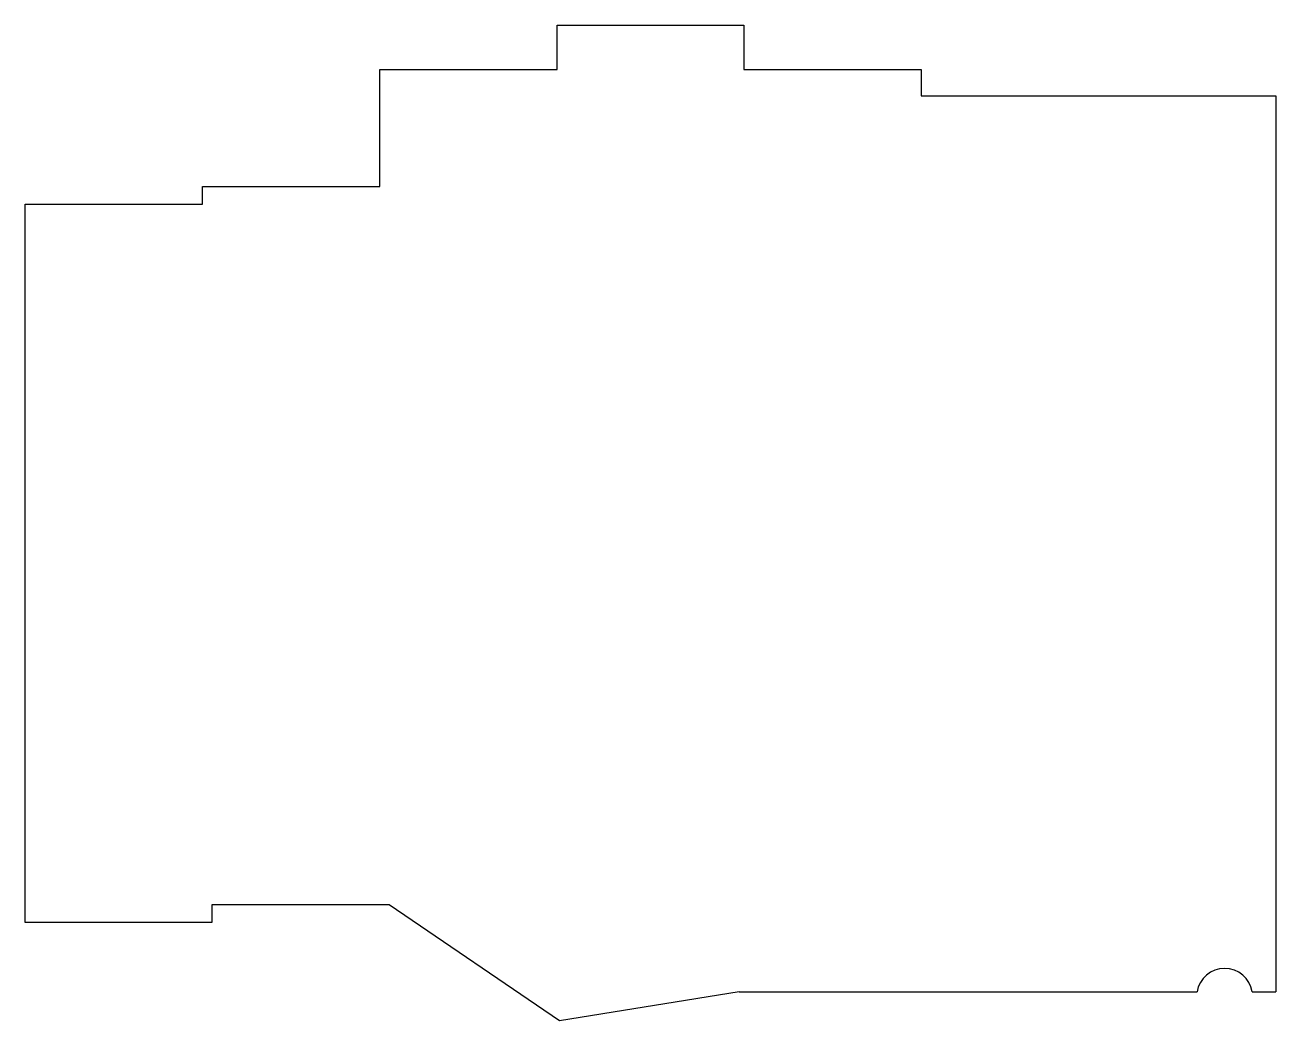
# Model space of a CAD drawing. Header units: millimetres. Extents: x 90 to 224, y -171 to -64.
import ezdxf

# ---------------------------------------------------------------- set-up
doc = ezdxf.new("R2010")
doc.units = ezdxf.units.MM

msp = doc.modelspace()

# ---------------------------------------------------------------- linework, layer by layer
for p, q in [((147, -68.56), (147, -63.81)), ((147, -63.81), (167, -63.81)), ((167, -63.81), (167, -68.56)), ((128, -81.1), (128, -68.56)), ((128, -68.56), (147, -68.56)), ((167, -68.56), (186, -68.56)), ((186, -68.56), (186, -71.41)), ((186, -71.41), (224, -71.41)), ((224, -71.41), (224, -167.41)), ((109, -83), (109, -81.1)), ((109, -81.1), (128, -81.1)), ((90, -160), (90, -83)), ((90, -83), (109, -83)), ((129, -158.1), (110, -158.1)), ((110, -158.1), (110, -160)), ((147.27, -170.54), (129, -158.1)), ((110, -160), (90, -160)), ((166.5, -167.41), (147.27, -170.54)), ((166.5, -167.41), (215.54, -167.41)), ((221.46, -167.41), (224, -167.41))]:
    msp.add_line(p, q)
msp.add_arc((218.5, -167.91), 3, 369.5941, 530.4059)

doc.saveas('drawing.dxf')
